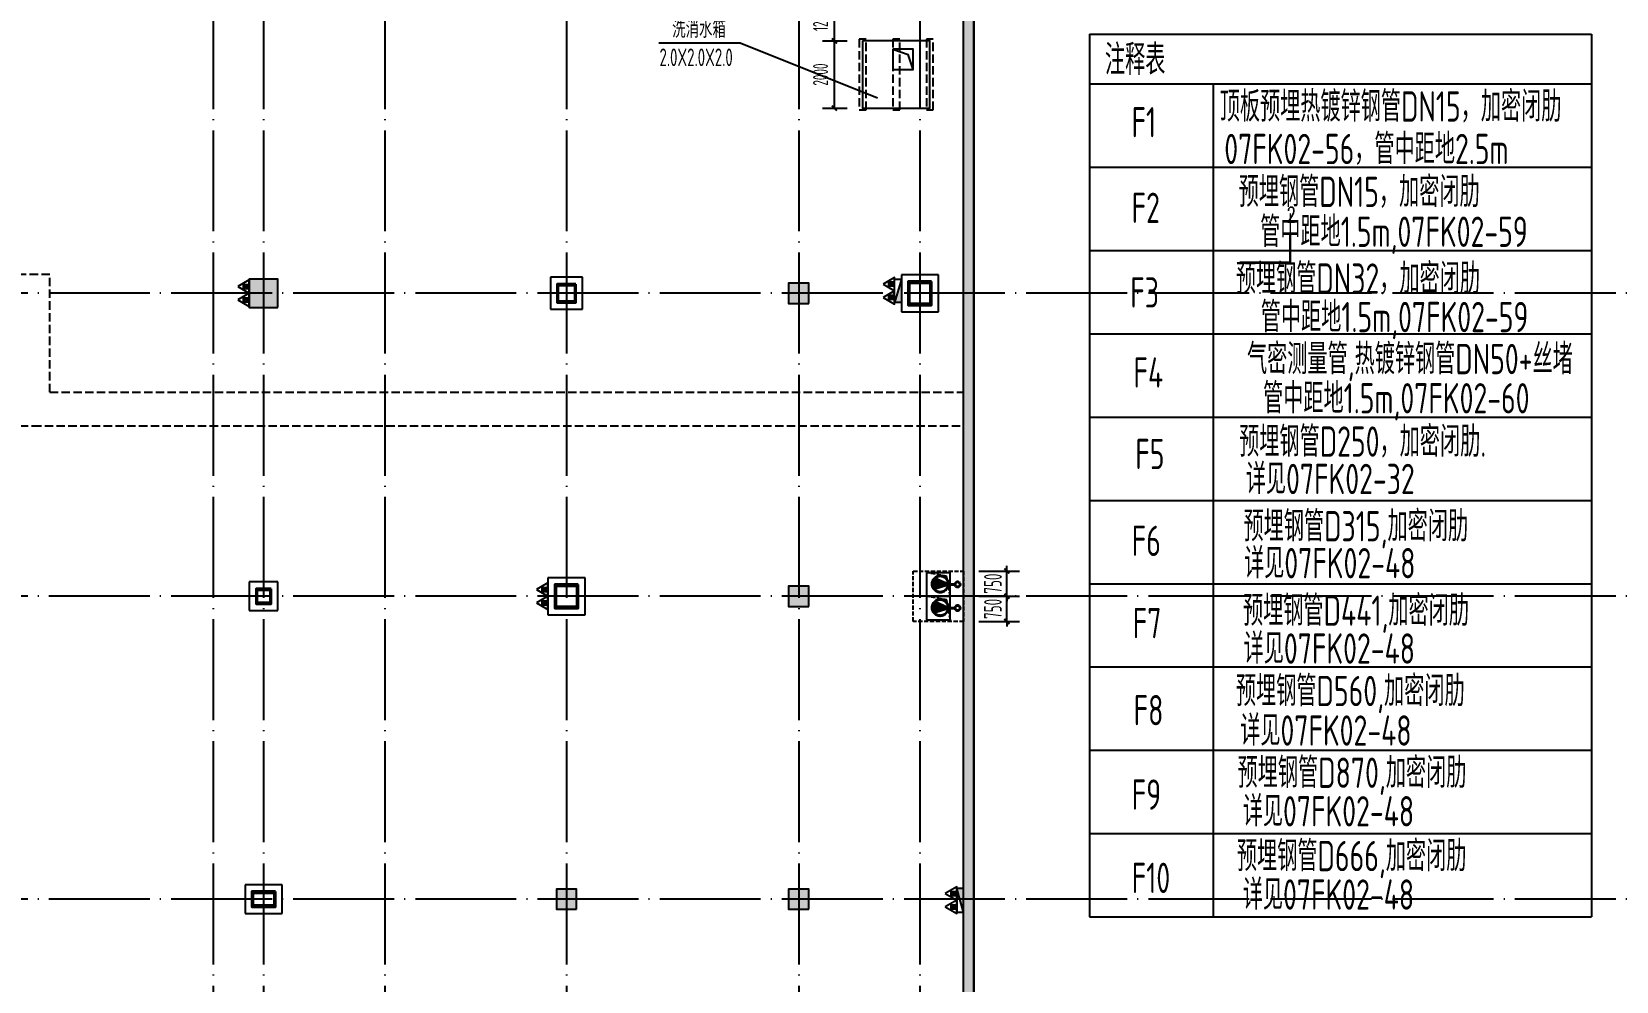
# Model space of a CAD drawing. Extents: x -473190 to 2138458, y -81875 to 2633646.
# Drawn here: x 1093465 to 1140551, y 117504 to 145714 of the extents above; entities that cross this region are included whole.
import ezdxf
from ezdxf.enums import TextEntityAlignment as Align

# ---------------------------------------------------------------- set-up
doc = ezdxf.new("R2010")
doc.units = 0
doc.header["$LTSCALE"] = 1000
for name, pattern in [('DASH', [0.35, 0.25, -0.1]), ('DOTE', [2.42, 2, -0.2, 0.02, -0.2]), ('排水', [1.1, 1, -0.1])]:
    doc.linetypes.add(name, pattern=pattern)
for name, color, linetype in [('A-COLUMN', 2, 'Continuous'), ('DIM_SYMB', 3, 'Continuous'), ('DOTE', 1, 'DOTE'), ('hz', 7, 'Continuous'), ('PUB_DIM', 3, 'Continuous'), ('PUB_HATCH', 8, 'Continuous'), ('PUB_TEXT', 7, 'Continuous'), ('RF-KBGQ', 15, 'Continuous'), ('RF-QT', 30, 'Continuous'), ('S-柱', 51, 'Continuous'), ('S-柱-填充', 8, 'Continuous'), ('TWT_DASH', 8, 'DASH'), ('TWT_TEXT', 7, 'Continuous'), ('TWT_水箱', 7, 'Continuous'), ('W-EQUIP_消火栓', 7, 'Continuous'), ('W-EQUIP_灭火器', 7, 'Continuous'), ('排水', 4, 'Continuous'), ('索引线', 252, 'Continuous'), ('集水坑', 4, 'Continuous')]:
    doc.layers.add(name, color=color, linetype=linetype)
doc.layers.add('GPS-污水', color=2, linetype='排水', lineweight=40)
doc.styles.add('_TCH_DIM_T3', font='tssdeng.shx', dxfattribs={"width": 0.564706, "bigfont": '@@@tssdchn.shx'})
doc.styles.add('_TCH_LABEL', font='COMPLEX', dxfattribs={"bigfont": 'GBCBIG'})
doc.styles.get("Standard").update_dxf_attribs({"font": 'gbenor.shx', "bigfont": 'gbcbig.shx'})
doc.styles.add('TYDG_02', font='TSSDENG', dxfattribs={"width": 0.8, "bigfont": 'TSSDCHN'})
doc.dimstyles.new('_TCH_ARCH&&150', dxfattribs={"dimtxt": 525, "dimasz": 150, "dimexe": 375, "dimexo": 450, "dimgap": 150, "dimtad": 1, "dimdec": 0, "dimzin": 0, "dimdsep": 46, "dimtxsty": '_TCH_DIM_T3', "dimblk": 'ARCHTICK', "dimcen": 0.09, "dimclrt": 7, "dimazin": 2, "dimtfac": 1, "dimtdec": 0, "dimtix": 1, "dimtmove": 2, "dimatfit": 3, "dimfxl": 0, "dimtolj": 1, "dimtzin": 0, "dimarcsym": 0})
doc.dimstyles.new('_TWT_ARCH&&150', dxfattribs={"dimtxt": 446.25, "dimasz": 150, "dimexe": 375, "dimexo": 450, "dimgap": 189.375, "dimtad": 1, "dimdec": 0, "dimzin": 0, "dimdsep": 46, "dimtxsty": '_TCH_DIM_T3', "dimblk": 'ARCHTICK', "dimcen": 0.09, "dimclrt": 7, "dimazin": 2, "dimtfac": 1, "dimtdec": 0, "dimtix": 1, "dimtmove": 2, "dimatfit": 3, "dimfxl": 0, "dimtolj": 1, "dimtzin": 0, "dimarcsym": 0})

# ---------------------------------------------------------------- blocks, each defined once
blk = doc.blocks.new('$SB01_1')
h = blk.add_hatch(color=256)
h.dxf.hatch_style = 1
h.paths.add_polyline_path([(-0.381, -0.323), (0.5, 0), (-0.381, 0.323)])
h.paths.add_polyline_path([(0, 0), (0.002, 0), (0.002, 0.001), (0, 0.001)], flags=24)
h.paths.add_polyline_path([(0, -0.002), (0.003, -0.002), (0.003, -0.001), (0, -0.001)], flags=24)
h.paths.add_polyline_path([(0, -0.003), (0.003, -0.003), (0.003, -0.002), (0, -0.002)], flags=24)
for p, q in [((0.5, 0), (-0.381, 0.323)), ((-0.381, 0.323), (-0.381, -0.323)), ((0.5, 0), (-0.381, -0.323))]:
    blk.add_line(p, q)
blk.add_circle((0, 0), 0.5)
at = {"flags": 1}
for tag, p in [('UNIT', (0, 0)), ('SPEC', (0, -0.002)), ('WHAT', (0, -0.003))]:
    blk.add_attdef(tag, p, '', height=0.001, dxfattribs=at)
blk = doc.blocks.new('人防集水坑')
at = {"layer": 'GPS-污水', "linetype": '排水'}
for p, q in [((307486, 701151), (307284, 701151)), ((307486, 700451), (307284, 700451))]:
    blk.add_line(p, q, dxfattribs=at)
for centre in [(307561, 701151), (307561, 700451)]:
    blk.add_circle(centre, 75, dxfattribs=at)
at = {"layer": '集水坑', "linetype": 'DASH', "ltscale": 0.5}
blk.add_lwpolyline([(306241, 700051), (306241, 701551), (307741, 701551), (307741, 700051)], close=True, dxfattribs=at)
at = {"layer": '集水坑', "linetype": 'Continuous', "ltscale": 0.5}
for points in [[(306641, 701501), (306641, 700801), (307341, 700801), (307341, 701501)], [(306641, 700801), (306641, 700101), (307341, 700101), (307341, 700801)]]:
    blk.add_lwpolyline(points, close=True, dxfattribs=at)
at = {"layer": '集水坑', "linetype": 'DASH', "ltscale": 0.5}
for points in [[(307341, 700801), (307237, 701397), (306641, 701501)], [(307347, 700101), (307243, 700697), (306647, 700801)]]:
    blk.add_lwpolyline(points, dxfattribs=at)
at = {"layer": 'GPS-污水', "linetype": '排水', "xscale": -480.0000000000002, "yscale": 480.0000000000002, "zscale": 480.0000000000002, "rotation": 176.2535374729293}
for p in [(307045, 701164, 0), (307045, 700464, 0)]:
    blk.add_blockref('$SB01_1', p, dxfattribs=at)
blk = doc.blocks.new('_ArchTick')
at = {"color": 0, "linetype": 'ByBlock', "const_width": 0.4}
blk.add_lwpolyline([(-0.5, -0.5), (0.5, 0.5)], dxfattribs=at)
blk = doc.blocks.new('*D5263')
at = {"layer": 'Defpoints', "color": 0, "transparency": 16777216}
for p in [(214934, -54918), (216218, -54918), (214934, -55668)]:
    blk.add_point(p, dxfattribs=at)
at = {"layer": 'PUB_DIM', "color": 0, "lineweight": -2, "transparency": 16777216}
for p, q in [((215384, -54918), (216593, -54918)), ((216218, -54918), (216218, -54768)), ((216218, -55668), (216218, -54918)), ((215384, -55668), (216593, -55668)), ((216218, -55668), (216218, -55818))]:
    blk.add_line(p, q, dxfattribs=at)
at = {"layer": 'PUB_DIM', "color": 0, "lineweight": -2, "transparency": 16777216, "xscale": 150, "yscale": 150, "zscale": 150}
for p, rotation in [((216218, -54918), 270), ((216218, -55668), 90)]:
    blk.add_blockref('_ArchTick', p, dxfattribs=dict(at, rotation=rotation))
at = {"layer": 'PUB_DIM', "color": 7, "transparency": 16777216, "insert": (215805, -55293), "char_height": 525, "attachment_point": 5, "rotation": 90, "style": '_TCH_DIM_T3'}
blk.add_mtext('\\A1;750', dxfattribs=at)
blk = doc.blocks.new('*D5264')
at = {"layer": 'Defpoints', "color": 0, "transparency": 16777216}
for p in [(214934, -55668), (216218, -55668), (214934, -56418)]:
    blk.add_point(p, dxfattribs=at)
at = {"layer": 'PUB_DIM', "color": 0, "lineweight": -2, "transparency": 16777216}
for p, q in [((216218, -55668), (216218, -55518)), ((215384, -55668), (216593, -55668)), ((216218, -56418), (216218, -55668)), ((215384, -56418), (216593, -56418)), ((216218, -56418), (216218, -56568))]:
    blk.add_line(p, q, dxfattribs=at)
at = {"layer": 'PUB_DIM', "color": 0, "lineweight": -2, "transparency": 16777216, "xscale": 150, "yscale": 150, "zscale": 150}
for p, rotation in [((216218, -55668), 270), ((216218, -56418), 90)]:
    blk.add_blockref('_ArchTick', p, dxfattribs=dict(at, rotation=rotation))
at = {"layer": 'PUB_DIM', "color": 7, "transparency": 16777216, "insert": (215805, -56043), "char_height": 525, "attachment_point": 5, "rotation": 90, "style": '_TCH_DIM_T3'}
blk.add_mtext('\\A1;750', dxfattribs=at)
blk = doc.blocks.new('A$C7EFF042E')
at = {"layer": 'A-COLUMN', "color": 6}
for p, q in [((79225, -8775), (78275, -8775)), ((78275, -8775), (78275, -9725)), ((79225, -9725), (79225, -8775)), ((89800, -8700), (88700, -8700)), ((88700, -8700), (88700, -9800)), ((89800, -9800), (89800, -8700)), ((78275, -9725), (79225, -9725)), ((88700, -9800), (89800, -9800)), ((70175, -17825), (69325, -17825)), ((69325, -17825), (69325, -18675)), ((70175, -18675), (70175, -17825)), ((79300, -17700), (78200, -17700)), ((78200, -17700), (78200, -18800)), ((79300, -18800), (79300, -17700)), ((69325, -18675), (70175, -18675)), ((78200, -18800), (79300, -18800)), ((70300, -26825), (69200, -26825)), ((69200, -26825), (69200, -27675)), ((70300, -27675), (70300, -26825)), ((69200, -27675), (70300, -27675))]:
    blk.add_line(p, q, dxfattribs=at)
at = {"layer": 'S-柱', "color": 6, "lineweight": 35}
for points in [[(89600, -8900), (88900, -8900), (88900, -9600), (89600, -9600)], [(89600, -8900), (88900, -8900), (88900, -9600), (89600, -9600)], [(79025, -8975), (78475, -8975), (78475, -9525), (79025, -9525)], [(79025, -8975), (78475, -8975), (78475, -9525), (79025, -9525)], [(69975, -18025), (69525, -18025), (69525, -18475), (69975, -18475)], [(69975, -18025), (69525, -18025), (69525, -18475), (69975, -18475)], [(79100, -17900), (78400, -17900), (78400, -18600), (79100, -18600)], [(79100, -17900), (78400, -17900), (78400, -18600), (79100, -18600)], [(70100, -27025), (69400, -27025), (69400, -27475), (70100, -27475)], [(70100, -27025), (69400, -27025), (69400, -27475), (70100, -27475)]]:
    blk.add_lwpolyline(points, close=True, dxfattribs=at)
at = {"layer": 'S-柱-填充', "color": 6, "lineweight": 35}
for points in [[(89560, -9560), (88940, -9560), (88940, -8940), (89560, -8940)], [(78995, -9495), (78505, -9495), (78505, -9005), (78995, -9005)], [(69945, -18445), (69555, -18445), (69555, -18055), (69945, -18055)], [(79060, -18560), (78440, -18560), (78440, -17940), (79060, -17940)], [(70060, -27435), (69440, -27435), (69440, -27065), (70060, -27065)]]:
    blk.add_lwpolyline(points, close=True, dxfattribs=at)
blk = doc.blocks.new('$TwtSys$00000434')
for p, q in [((-0.5, 0.5), (-0.5, -0.5)), ((-0.5, -0.5), (0.5, 0.5)), ((0.5, 0.5), (-0.5, 0.5)), ((0.5, -0.5), (0.5, 0.5)), ((-0.5, -0.5), (0.5, -0.5))]:
    blk.add_line(p, q)
blk.add_solid([(0.5, -0.5), (0.5, 0.5), (-0.5, -0.5)])
blk = doc.blocks.new('$TwtSys$00000546')
h = blk.add_hatch()
h.set_pattern_fill('ANSI31', color=256, scale=200, style=0)
h.set_pattern_definition([(45, (-38543.802, -6670.83), (-17.67767, 17.67767), [])])
h.paths.add_polyline_path([(-65, 174), (65, 174), (65, 44), (-65, 44)])
for points in [[(0, 344), (-198, 0), (198, 0)], [(-65, 174), (65, 174), (65, 44), (-65, 44)]]:
    blk.add_lwpolyline(points, close=True)
blk = doc.blocks.new('afasgasg')
at = {"layer": 'PUB_HATCH'}
blk.add_hatch(color=256, dxfattribs=at).paths.add_polyline_path([(537048.2, -702560.2), (537348.2, -702560.2), (537348.2, -664885.2), (537148.2, -664918.6), (537048.2, -665085.2)])
at = {"layer": 'RF-QT'}
for p, q in [((537048.2, -702560.2), (537048.2, -665085.2)), ((537348.2, -702560.2), (537348.2, -664885.2))]:
    blk.add_line(p, q, dxfattribs=at)
blk = doc.blocks.new('zsgc')
at = {"layer": 'RF-KBGQ', "color": 15, "linetype": 'DASH'}
for p, q in [((-296332.3, -166112.2), (-296332.3, -138973.3)), ((-296332.3, -138973.3), (-295332.3, -138973.3)), ((-295332.3, -166612.2), (-295332.3, -138973.3)), ((-296332.3, -166112.2), (-299832.3, -166112.2)), ((-299832.3, -166112.2), (-299832.3, -173757.9)), ((-295332.3, -168757.9), (-295332.3, -166612.2))]:
    blk.add_line(p, q, dxfattribs=at)
blk = doc.blocks.new('*D5848')
at = {"layer": 'Defpoints', "color": 0, "transparency": 16777216}
for p in [(-3340, -14200), (-2540, -14200), (-3340, -16200)]:
    blk.add_point(p, dxfattribs=at)
at = {"layer": 'TWT_水箱', "color": 0, "lineweight": -2, "transparency": 16777216}
for p, q in [((-2890, -14200), (-2165, -14200)), ((-2540, -16200), (-2540, -14200)), ((-2890, -16200), (-2165, -16200))]:
    blk.add_line(p, q, dxfattribs=at)
at = {"layer": 'TWT_水箱', "color": 0, "lineweight": -2, "transparency": 16777216, "xscale": 150, "yscale": 150, "zscale": 150}
for p, rotation in [((-2540, -14200), 90), ((-2540, -16200), 270)]:
    blk.add_blockref('_ArchTick', p, dxfattribs=dict(at, rotation=rotation))
at = {"layer": 'TWT_水箱', "color": 7, "transparency": 16777216, "insert": (-2952, -15200), "char_height": 446.2, "attachment_point": 5, "rotation": 90, "style": '_TCH_DIM_T3'}
blk.add_mtext('\\A1;2000', dxfattribs=at)
blk = doc.blocks.new('*D5849')
at = {"layer": 'Defpoints', "color": 0, "transparency": 16777216}
for p in [(-3340, -13000), (-2540, -13000), (-3340, -14200)]:
    blk.add_point(p, dxfattribs=at)
at = {"layer": 'TWT_水箱', "color": 0, "lineweight": -2, "transparency": 16777216}
for p, q in [((-2890, -13000), (-2165, -13000)), ((-2540, -14200), (-2540, -13000)), ((-2890, -14200), (-2165, -14200))]:
    blk.add_line(p, q, dxfattribs=at)
at = {"layer": 'TWT_水箱', "color": 0, "lineweight": -2, "transparency": 16777216, "xscale": 150, "yscale": 150, "zscale": 150}
for p, rotation in [((-2540, -13000), 90), ((-2540, -14200), 270)]:
    blk.add_blockref('_ArchTick', p, dxfattribs=dict(at, rotation=rotation))
at = {"layer": 'TWT_水箱', "color": 7, "transparency": 16777216, "insert": (-2952, -13600), "char_height": 446.2, "attachment_point": 5, "rotation": 90, "style": '_TCH_DIM_T3'}
blk.add_mtext('\\A1;1200', dxfattribs=at)
blk = doc.blocks.new('_FZH')
blk.add_lwpolyline([(-0.5, -0.5), (0.5, -0.5), (0.5, 0.5), (-0.5, 0.5)], close=True)
at = {"layer": 'PUB_HATCH'}
blk.add_solid([(-0.5, -0.5), (0.5, -0.5), (-0.5, 0.5), (0.5, 0.5)], dxfattribs=at)
blk = doc.blocks.new('A$C3672542B')
at = {"layer": '排水', "color": 3, "linetype": 'DASH'}
for points in [[(212193.2, -53677.7, 0, 0, 0), (212905.1, -54389.6, 160, 0, 0), (213329.3, -54813.9, 0, 0, 0)], [(212193.2, -57658.7, 0, 0, 0), (212905.1, -56946.8, 160, 0, 0), (213329.3, -56522.6, 0, 0, 0)]]:
    blk.add_lwpolyline(points, format="xyseb", dxfattribs=at)
at = {"layer": '集水坑', "linetype": 'Continuous'}
blk.add_blockref('人防集水坑', (-92807.4, -756468.9), dxfattribs=at)
at = {"layer": 'PUB_DIM'}
for p1, p2, picture, middle in [((214933.7, -55668.2), (214933.7, -54918.2), '*D5263', (215805.4, -55293.2)), ((214933.7, -56418.2), (214933.7, -55668.2), '*D5264', (215805.4, -56043.2))]:
    dim = blk.add_aligned_dim(p1=p1, p2=p2, distance=-1284.2, dimstyle='_TCH_ARCH&&150', dxfattribs=at)
    dim.commit()
    dim.dimension.update_dxf_attribs({"geometry": picture, "text_midpoint": middle})
blk = doc.blocks.new('A$C26D95103')
at = {"layer": 'TWT_DASH'}
for points in [[(-1800, -14150), (-1800, -16250), (-1600, -16250), (-1600, -14150)], [(-800, -14150), (-800, -16250), (-600, -16250), (-600, -14150)], [(200, -14150), (200, -16250), (400, -16250), (400, -14150)]]:
    blk.add_lwpolyline(points, close=True, dxfattribs=at)
at = {"layer": 'TWT_水箱'}
for p, q in [((-5335.5, -14267.8), (-7760.4, -14267.8)), ((-1259.3, -15900), (-5335.5, -14267.8)), ((-800, -14450), (-350, -14600)), ((-200, -15050), (-350, -14600))]:
    blk.add_line(p, q, dxfattribs=at)
for points in [[(-1700, -14200), (-1700, -16200), (300, -16200), (300, -14200)], [(-800, -14450), (-800, -15050), (-200, -15050), (-200, -14450)]]:
    blk.add_lwpolyline(points, close=True, dxfattribs=at)
at = {"layer": 'TWT_TEXT', "style": 'TYDG_02'}
for s, width, p in [('洗消水箱', 0.8, (-7359.9, -14110.3)), ('2.0X2.0X2.0', 0.64, (-7736.9, -14950.3))]:
    blk.add_text(s, height=525, dxfattribs=dict(at, width=width)).set_placement(p)
at = {"layer": 'TWT_水箱'}
for p1, p2, picture, middle in [((-3339.8, -14200), (-3339.8, -13000), '*D5849', (-2952.3, -13600)), ((-3339.8, -16200), (-3339.8, -14200), '*D5848', (-2952.3, -15200))]:
    dim = blk.add_aligned_dim(p1=p1, p2=p2, distance=-800, dimstyle='_TWT_ARCH&&150', dxfattribs=at)
    dim.commit()
    dim.dimension.update_dxf_attribs({"geometry": picture, "text_midpoint": middle})

msp = doc.modelspace()

# ---------------------------------------------------------------- linework, layer by layer
msp.add_line((1139815, 145637.5), (1139815, 119419.2))
msp.add_lwpolyline([(1039556.7, 164942.4), (1121456.7, 164944.1), (1121456.7, 98186.5)])
at = {"layer": 'DIM_SYMB', "const_width": 75}
msp.add_lwpolyline([(1129361.2, 138853.6), (1130861.2, 138853.6), (1130861.2, 139753.6)], dxfattribs=at)
at = {"layer": 'DOTE', "color": 16, "linetype": 'DOTE', "ltscale": 1.5}
for p, q in [((1098856.7, 171823.5), (1098856.7, -58315.4)), ((1109356.7, 171823.5), (1109356.7, -58315.4)), ((1119856.7, 171823.5), (1119856.7, -58315.4)), ((1158685.6, 137942.4), (1017947.4, 137942.4)), ((1158685.6, 128942.4), (1017947.4, 128942.4)), ((1158685.6, 119942.4), (1017947.4, 119942.4))]:
    msp.add_line(p, q, dxfattribs=at)
at = {"layer": 'DOTE', "color": 127, "linetype": 'DOTE', "ltscale": 1.5}
for p, q in [((1100356.7, 171823.5), (1100356.7, -58315.4)), ((1103956.7, 171823.5), (1103956.7, -58315.4)), ((1116256.7, 171823.5), (1116256.7, -58315.4))]:
    msp.add_line(p, q, dxfattribs=at)
at = {"layer": 'hz'}
for p, q in [((1124894.2, 145637.5), (1139815, 145637.5)), ((1124894.2, 145637.5), (1124894.2, 119419.2)), ((1124894.2, 144161.8), (1139815, 144161.8)), ((1128575.8, 144161.8), (1128575.8, 119419.2)), ((1124894.2, 141687.5), (1139815, 141687.5)), ((1124894.2, 139213.3), (1139815, 139213.3)), ((1124894.2, 136739), (1139815, 136739)), ((1124894.2, 134264.7), (1139815, 134264.7)), ((1124894.2, 131790.5), (1139815, 131790.5)), ((1124894.2, 129316.2), (1139815, 129316.2)), ((1124894.2, 126842), (1139815, 126842)), ((1124894.2, 124367.7), (1139815, 124367.7)), ((1124894.2, 121893.5), (1139815, 121893.5)), ((1124894.2, 119419.2), (1139815, 119419.2))]:
    msp.add_line(p, q, dxfattribs=at)

# ---------------------------------------------------------------- block references
at = {"rotation": 270}
msp.add_blockref('zsgc', (1260114.7, -161327.1), dxfattribs=at)
msp.add_blockref('A$C3672542B', (906223, 184610.6))
at = {"layer": 'RF-QT'}
msp.add_blockref('A$C7EFF042E', (1030606.7, 147192.4), dxfattribs=at)
at = {"layer": 'W-EQUIP_消火栓', "yscale": 200, "zscale": 700, "rotation": 90}
for p, xscale in [((1119206.7, 138017.4), -700), ((1121056.7, 119910.8), 700)]:
    msp.add_blockref('$TwtSys$00000434', p, dxfattribs=dict(at, xscale=xscale))
at = {"layer": 'W-EQUIP_灭火器', "rotation": 90}
for p in [(1099931.7, 138140.7), (1119106.7, 138215.7), (1119106.7, 137819), (1099931.7, 137744), (1108806.7, 129140.7), (1108806.7, 128744), (1120956.7, 120109.2), (1120956.7, 119712.4)]:
    msp.add_blockref('$TwtSys$00000546', p, dxfattribs=at)
at = {"layer": '索引线'}
msp.add_blockref('afasgasg', (584108.5, 815702.6), dxfattribs=at)

# ---------------------------------------------------------------- texts
at = {"layer": 'hz', "style": 'TYDG_02', "width": 0.7}
for s, height, p in [('注释表', 900, (1125356.4, 144433.4)), ('顶板预埋热镀锌钢管DN15，加密闭肋', 899.997, (1128767.8, 143042.4)), ('F1', 900, (1126146.1, 142574.7)), ('07FK02-56，管中距地2.5m', 899.997, (1128902, 141780.1)), ('F2', 900, (1126147.9, 140031.8)), ('F3', 900, (1126108.4, 137518)), ('F4', 900, (1126205, 135140.3)), ('F5', 900, (1126257.6, 132718.7)), ('F6', 900, (1126152.3, 130139.2)), ('F7', 900, (1126183, 127695.6)), ('F8', 900, (1126209.3, 125108.7)), ('F9', 900, (1126152.3, 122600.2)), ('F10', 900, (1126152.3, 120126))]:
    msp.add_text(s, height=height, dxfattribs=at).set_placement(p)
for s, p in [('预埋钢管DN15，加密闭肋', (1136490.7, 140956)), ('管中距地1.5m,07FK02-59', (1137919.5, 139771.1, -22267.8)), ('预埋钢管DN32，加密闭肋', (1136501.2, 138381.1)), ('管中距地1.5m,07FK02-59', (1137937.6, 137237.2, -22267.8)), ('气密测量管,热镀锌钢管DN50+丝堵', (1139257.2, 135989.9)), ('管中距地1.5m,07FK02-60', (1137973, 134824.6)), ('预埋钢管D250，加密闭肋.', (1136685.4, 133537.7)), ('详见07FK02-32', (1134561.7, 132427.3)), ('预埋钢管D315,加密闭肋', (1136146.8, 131022.9)), ('详见07FK02-48', (1134583, 129925.5)), ('预埋钢管D441,加密闭肋', (1136173.7, 128514.8)), ('详见07FK02-48', (1134570.2, 127389.5)), ('预埋钢管D560,加密闭肋', (1136044.5, 126127.7)), ('详见07FK02-48', (1134467.9, 124953.6)), ('预埋钢管D870,加密闭肋', (1136095.6, 123699.6)), ('详见07FK02-48', (1134543.9, 122555.3)), ('预埋钢管D666,加密闭肋', (1136095.6, 121225.3)), ('详见07FK02-48', (1134543.9, 120081))]:
    msp.add_text(s, height=899.997, dxfattribs=at).set_placement(p, align=Align.MIDDLE_RIGHT)
at = {"layer": 'PUB_TEXT', "style": '_TCH_LABEL', "width": 0.705882}
msp.add_text('2', height=446.2, dxfattribs=at).set_placement((1130756.2, 140055.5))

# ---------------------------------------------------------------- next in the draw order: block references
msp.add_blockref('A$C26D95103', (1119856.7, 159640.6))

# ---------------------------------------------------------------- next in the draw order: block references
at = {"layer": 'A-COLUMN', "rotation": 90}
for p, xscale, yscale, zscale in [((1100356.7, 137942.4), 850, 850, 850), ((1116256.7, 137942.4), 600, 600, 600), ((1116256.7, 128942.4), 600, 600, 600), ((1109356.7, 119942.4), 600, 600, 600), ((1116256.7, 119942.4), 600, 600, 600)]:
    msp.add_blockref('_FZH', p, dxfattribs=dict(at, xscale=xscale, yscale=yscale, zscale=zscale))

doc.saveas('drawing.dxf')
